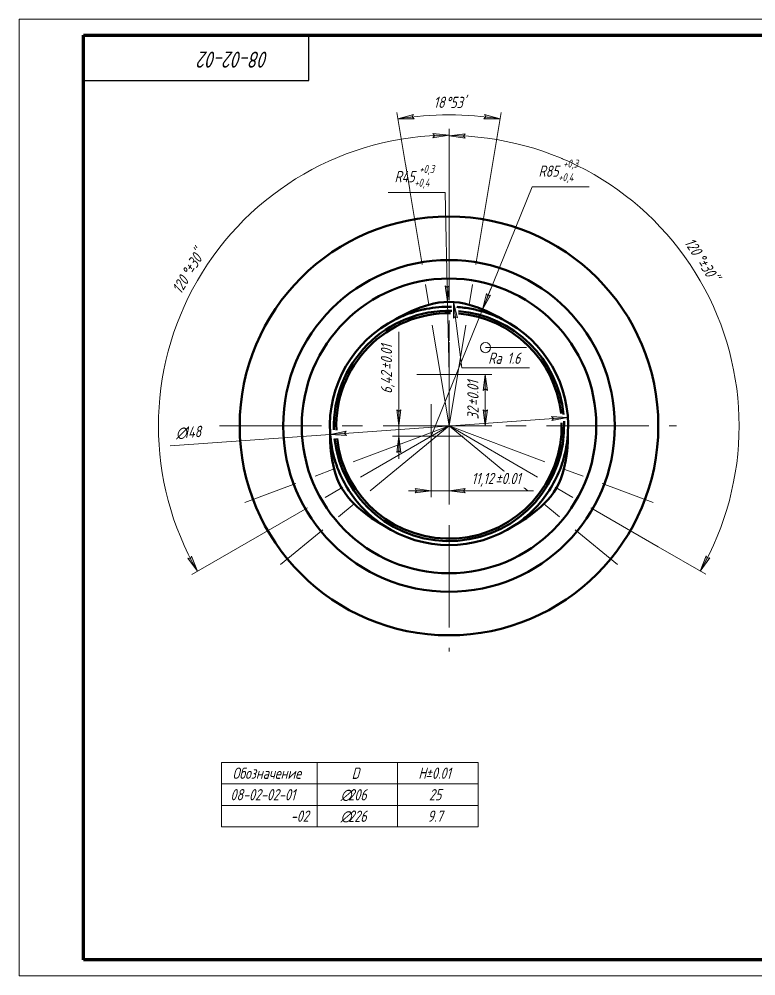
# Model space of a CAD drawing. Header units: millimetres. Extents: x 0 to 420, y 0 to 297.
# Drawn here: x 0 to 228.8, y 0 to 297 of the extents above; entities that cross this region are included whole.
import ezdxf

# ---------------------------------------------------------------- set-up
doc = ezdxf.new("R2010")
doc.units = ezdxf.units.MM
for name, pattern in [('K5LT32768', [0]), ('K5LT32769', [0]), ('K5LT32770', [50.8, 31.75, -6.35, 6.35, -6.35]), ('K5LT32771', [0]), ('K5LT32772', [0]), ('K5LT32773', [0]), ('K5LT_THIN', [0])]:
    doc.linetypes.add(name, pattern=pattern)
doc.layers.add('AM_5', color=94, linetype='Continuous', true_color=0x00a500)
for name, color, linetype in [('PH-5C40', 7, 'Continuous'), ('PV-5C40', 7, 'Continuous'), ('РАЗМЕРЫ', 7, 'Continuous'), ('РАМКА', 7, 'Continuous')]:
    doc.layers.add(name, color=color, linetype=linetype)
doc.styles.add('KDIMTEXTSTYLE', font='GOST_AU.SHX', dxfattribs={"width": 0.96, "oblique": 15, "height": 5})
doc.styles.add('KTEXTSTYLE', font='GOST_AU.SHX', dxfattribs={"width": 0.96, "height": 5})
doc.dimstyles.new('KDIMSTYLE (1.00)', dxfattribs={"dimtxt": 5, "dimasz": 1, "dimexe": 2, "dimexo": 0, "dimgap": 1, "dimtad": 1, "dimtxsty": 'KDIMTEXTSTYLE', "dimsah": 1, "dimcen": 0, "dimdle": 1, "dimadec": 0, "dimazin": 0, "dimtfac": 0.667, "dimtmove": 0, "dimatfit": 3, "dimfxl": 1, "dimtvp": 1, "dimtolj": 1, "dimtzin": 0, "dimarcsym": 0})

# ---------------------------------------------------------------- blocks, each defined once
blk = doc.blocks.new('U10')
at = {"layer": 'AM_5', "color": 140, "linetype": 'K5LT32771', "lineweight": 0, "true_color": 0x00c0ff}
blk.add_line((144.85, 195.03), (157.6, 195.03), dxfattribs=at)
at = {"layer": 'AM_5', "color": 140, "linetype": 'K5LT32771', "true_color": 0x00c0ff, "const_width": 0.001}
blk.add_lwpolyline([(138.79, 192.93), (141.22, 188.73), (144.85, 195.03)], dxfattribs=at)
at = {"layer": 'AM_5', "color": 140, "linetype": 'K5LT32771', "lineweight": 0, "true_color": 0x00c0ff}
blk.add_circle((144.85, 195.03), 1.57, dxfattribs=at)
at = {"layer": 'AM_5', "color": 7, "insert": (145.68, 193.49), "char_height": 3.5, "attachment_point": 1, "style": 'KTEXTSTYLE'}
blk.add_mtext('\\H3.5;\\W0.965;\\Q15;\\Q15;Ra 1.6', dxfattribs=at)
blk = doc.blocks.new('D0')
at = {"layer": 'РАЗМЕРЫ'}
blk.add_hatch(color=7, dxfattribs=at).paths.add_polyline_path([(133.05, 209.22), (133.6, 214.23), (132.95, 213.72), (132.28, 214.21)])
at = {"layer": 'РАЗМЕРЫ', "color": 7, "linetype": 'K5LT_THIN', "lineweight": 18}
for p, q in [((133.05, 209.22), (132.34, 243.21)), ((132.95, 213.72), (132.28, 214.21)), ((132.28, 214.21), (133.05, 209.22)), ((133.05, 209.22), (132.9, 216.22)), ((133.6, 214.23), (132.95, 213.72)), ((133.05, 209.22), (133.6, 214.23)), ((133.51, 186.73), (133.05, 209.22))]:
    blk.add_line(p, q, dxfattribs=at)
blk.add_wipeout([(116.59, 244.21), (116.59, 252.01), (129.79, 252.01), (129.79, 244.21)]).dxf.layer = 'РАЗМЕРЫ'
blk.add_line((132.34, 243.21), (114.59, 243.21), dxfattribs=at)
at = {"layer": 'РАЗМЕРЫ', "color": 7, "attachment_point": 1, "style": 'KTEXTSTYLE'}
for s, insert, char_height in [('\\H3.5;\\W0.965;\\Q15;\\Q15;R', (116.59, 249.86), 3.5), ('\\H3.5;\\W0.965;\\Q15;\\Q15;45', (118.82, 249.86), 3.5), ('\\H3.5;\\W0.965;\\Q15;\\Q15;\\H2.48;{\\c43008;+0,3}', (124.26, 251.71), 2.485), ('\\H3.5;\\W0.965;\\Q15;\\Q15; ', (128.38, 249.86), 3.5), ('\\H3.5;\\W0.965;\\Q15;\\Q15;\\H2.48;{\\c43008;+0,4}', (122.71, 247.46), 2.485)]:
    blk.add_mtext(s, dxfattribs=dict(at, insert=insert, char_height=char_height))
blk = doc.blocks.new('KDIMARROW_02')
blk.add_hatch(color=0).paths.add_polyline_path([(4.5, 0), (5, 0.66), (0, 0), (5, -0.66)])
at = {"color": 0, "linetype": 'K5LT_THIN', "lineweight": 18}
for p, q in [((5, 0.66), (0, 0)), ((0, 0), (5, -0.66)), ((0, 0), (7, 0)), ((4.5, 0), (5, 0.66)), ((5, -0.66), (4.5, 0))]:
    blk.add_line(p, q, dxfattribs=at)
at = {"layer": 'PH-5C40', "color": 0, "linetype": 'K5LT_THIN', "lineweight": 18}
blk.add_line((0, 0), (-1, 0), dxfattribs=at)
blk = doc.blocks.new('D1')
at = {"layer": 'РАЗМЕРЫ'}
blk.add_hatch(color=7, dxfattribs=at).paths.add_polyline_path([(143.91, 206.91), (146.39, 211.29), (145.59, 211.08), (145.17, 211.79)])
at = {"layer": 'РАЗМЕРЫ', "color": 7, "linetype": 'K5LT_THIN', "lineweight": 18}
for p, q in [((143.91, 206.91), (159.3, 244.91)), ((143.91, 206.91), (146.53, 213.4)), ((145.17, 211.79), (143.91, 206.91)), ((143.91, 206.91), (146.39, 211.29)), ((145.59, 211.08), (145.17, 211.79)), ((146.39, 211.29), (145.59, 211.08)), ((127.95, 167.52), (143.91, 206.91))]:
    blk.add_line(p, q, dxfattribs=at)
blk.add_wipeout([(161.3, 245.91), (161.3, 253.7), (174.49, 253.7), (174.49, 245.91)]).dxf.layer = 'РАЗМЕРЫ'
blk.add_line((159.3, 244.91), (177.04, 244.91), dxfattribs=at)
at = {"layer": 'РАЗМЕРЫ', "color": 7, "attachment_point": 1, "style": 'KTEXTSTYLE'}
for s, insert, char_height in [('\\H3.5;\\W0.965;\\Q15;\\Q15;\\H2.48;{\\c43008;+0,3}', (168.96, 253.4), 2.485), ('\\H3.5;\\W0.965;\\Q15;\\Q15;R', (161.3, 251.56), 3.5), ('\\H3.5;\\W0.965;\\Q15;\\Q15;85', (163.52, 251.56), 3.5), ('\\H3.5;\\W0.965;\\Q15;\\Q15; ', (173.08, 251.56), 3.5), ('\\H3.5;\\W0.965;\\Q15;\\Q15;\\H2.48;{\\c43008;+0,4}', (167.41, 249.16), 2.485)]:
    blk.add_mtext(s, dxfattribs=dict(at, insert=insert, char_height=char_height))
blk = doc.blocks.new('D2')
at = {"layer": 'РАЗМЕРЫ'}
for points in [[(127.95, 150.59), (122.95, 151.25), (123.45, 150.59), (122.95, 149.93)], [(138.01, 150.59), (138.51, 151.25), (133.51, 150.59), (138.51, 149.93)]]:
    blk.add_hatch(color=7, dxfattribs=at).paths.add_polyline_path(points)
at = {"layer": 'РАЗМЕРЫ', "color": 7, "linetype": 'K5LT_THIN', "lineweight": 18}
for p, q in [((127.95, 160.49), (127.95, 148.59)), ((133.51, 160.49), (133.51, 148.59)), ((127.95, 150.59), (120.95, 150.59)), ((127.95, 150.59), (122.95, 151.25)), ((122.95, 151.25), (123.45, 150.59)), ((123.45, 150.59), (122.95, 149.93)), ((122.95, 149.93), (127.95, 150.59)), ((133.51, 150.59), (127.95, 150.59)), ((138.51, 151.25), (133.51, 150.59)), ((133.51, 150.59), (138.51, 149.93)), ((133.51, 150.59), (138.51, 150.59)), ((138.01, 150.59), (138.51, 151.25)), ((138.51, 149.93), (138.01, 150.59))]:
    blk.add_line(p, q, dxfattribs=at)
blk.add_wipeout([(140.52, 151.59), (140.52, 156.58), (157.03, 156.58), (157.03, 151.59)]).dxf.layer = 'РАЗМЕРЫ'
for p, q in [((133.51, 150.59), (140.51, 150.59)), ((138.52, 150.59), (159.72, 150.59))]:
    blk.add_line(p, q, dxfattribs=at)
at = {"layer": 'РАЗМЕРЫ', "color": 7, "char_height": 3.5, "attachment_point": 1, "style": 'KTEXTSTYLE'}
for s, insert in [('\\H3.5;\\W0.965;\\Q15;\\Q15;11,12', (140.52, 156.16)), ('\\H3.5;\\W0.965;\\Q15;\\Q15;±', (147.93, 156.16)), ('\\H3.5;\\W0.965;\\Q15;\\Q15;0.01', (149.87, 156.16))]:
    blk.add_mtext(s, dxfattribs=dict(at, insert=insert))
blk = doc.blocks.new('D3')
at = {"layer": 'РАЗМЕРЫ'}
for points in [[(117.92, 170.73), (118.58, 175.73), (117.92, 175.23), (117.26, 175.73)], [(118.58, 162.52), (117.92, 167.52), (117.26, 162.52), (117.92, 163.02)]]:
    blk.add_hatch(color=7, dxfattribs=at).paths.add_polyline_path(points)
at = {"layer": 'РАЗМЕРЫ', "color": 7, "linetype": 'K5LT_THIN', "lineweight": 18}
for p, q in [((117.92, 170.73), (117.92, 178.73)), ((117.92, 175.23), (117.26, 175.73)), ((117.26, 175.73), (117.92, 170.73)), ((117.92, 170.73), (117.92, 177.73)), ((117.92, 170.73), (118.58, 175.73)), ((118.58, 175.73), (117.92, 175.23)), ((122.19, 170.73), (115.92, 170.73)), ((117.92, 167.52), (117.92, 170.73)), ((119.88, 167.52), (115.92, 167.52)), ((117.92, 167.52), (117.26, 162.52)), ((118.58, 162.52), (117.92, 167.52)), ((117.92, 167.52), (117.92, 160.52)), ((117.26, 162.52), (117.92, 163.02)), ((117.92, 163.02), (118.58, 162.52))]:
    blk.add_line(p, q, dxfattribs=at)
blk.add_wipeout([(116.92, 180.72), (111.92, 180.72), (111.92, 197.23), (116.92, 197.23)]).dxf.layer = 'РАЗМЕРЫ'
blk.add_line((117.92, 178.72), (117.92, 199.92), dxfattribs=at)
at = {"layer": 'РАЗМЕРЫ', "color": 7, "char_height": 3.5, "attachment_point": 1, "rotation": 90, "style": 'KTEXTSTYLE'}
for s, insert in [('\\H3.5;\\W0.965;\\Q15;\\Q15;0.01', (112.34, 190.07)), ('\\H3.5;\\W0.965;\\Q15;\\Q15;±', (112.34, 188.13)), ('\\H3.5;\\W0.965;\\Q15;\\Q15;6,42', (112.34, 180.72))]:
    blk.add_mtext(s, dxfattribs=dict(at, insert=insert))
blk = doc.blocks.new('D4')
at = {"layer": 'РАЗМЕРЫ', "color": 7, "linetype": 'K5LT_THIN', "lineweight": 18}
blk.add_line((140.65, 170.73), (146.77, 170.73), dxfattribs=at)
blk.add_wipeout([(143.77, 172.75), (138.77, 172.75), (138.77, 186.15), (143.77, 186.15)]).dxf.layer = 'РАЗМЕРЫ'
at = {"layer": 'РАЗМЕРЫ'}
for points in [[(145.42, 181.73), (144.77, 186.73), (144.11, 181.73), (144.77, 182.23)], [(144.77, 170.73), (145.42, 175.73), (144.77, 175.23), (144.11, 175.73)]]:
    blk.add_hatch(color=7, dxfattribs=at).paths.add_polyline_path(points)
at = {"layer": 'РАЗМЕРЫ', "color": 7, "linetype": 'K5LT_THIN', "lineweight": 18}
for p, q in [((140.65, 186.73), (146.77, 186.73)), ((144.11, 181.73), (144.77, 186.73)), ((144.77, 186.73), (145.42, 181.73)), ((144.77, 170.73), (144.77, 186.73)), ((144.77, 182.23), (144.11, 181.73)), ((145.42, 181.73), (144.77, 182.23)), ((144.77, 170.73), (144.11, 175.73)), ((144.11, 175.73), (144.77, 175.23)), ((144.77, 175.23), (145.42, 175.73)), ((145.42, 175.73), (144.77, 170.73))]:
    blk.add_line(p, q, dxfattribs=at)
at = {"layer": 'РАЗМЕРЫ', "color": 7, "char_height": 3.5, "attachment_point": 1, "rotation": 90, "style": 'KTEXTSTYLE'}
for s, insert in [('\\H3.5;\\W0.965;\\Q15;\\Q15;0.01', (139.19, 178.86)), ('\\H3.5;\\W0.965;\\Q15;\\Q15;±', (139.19, 176.91)), ('\\H3.5;\\W0.965;\\Q15;\\Q15;32', (139.19, 172.75))]:
    blk.add_mtext(s, dxfattribs=dict(at, insert=insert))
blk = doc.blocks.new('KDIMARROW_01')
blk.add_hatch(color=0).paths.add_polyline_path([(0, 0), (-5, 0.66), (-4.5, 0), (-5, -0.66)])
at = {"color": 0, "linetype": 'K5LT_THIN', "lineweight": 18}
for p, q in [((-4.5, 0), (-5, 0.66)), ((-5, 0.66), (0, 0)), ((0, 0), (-5, -0.66)), ((-5, -0.66), (-4.5, 0))]:
    blk.add_line(p, q, dxfattribs=at)
at = {"layer": 'PH-5C40', "color": 0, "linetype": 'K5LT_THIN', "lineweight": 18}
blk.add_line((0, 0), (-1, 0), dxfattribs=at)
blk = doc.blocks.new('D5')
at = {"layer": 'РАЗМЕРЫ'}
for points in [[(122.71, 266.06), (122.12, 266.64), (122.52, 267.36), (117.67, 266.01)], [(149.36, 266.01), (144.5, 267.36), (144.9, 266.64), (144.32, 266.06)]]:
    blk.add_hatch(color=7, dxfattribs=at).paths.add_polyline_path(points)
at = {"layer": 'РАЗМЕРЫ', "color": 7, "linetype": 'K5LT_THIN', "lineweight": 18}
for p, q in [((122.4, 237.58), (117.34, 267.98)), ((117.67, 266.01), (122.52, 267.36)), ((122.52, 267.36), (122.12, 266.64)), ((144.9, 266.64), (144.5, 267.36)), ((144.5, 267.36), (149.36, 266.01)), ((144.63, 237.58), (149.69, 267.98)), ((122.71, 266.06), (117.67, 266.01)), ((122.12, 266.64), (122.71, 266.06)), ((144.32, 266.06), (144.9, 266.64)), ((149.36, 266.01), (144.32, 266.06))]:
    blk.add_line(p, q, dxfattribs=at)
blk.add_wipeout([(128.72, 268.35), (128.76, 273.44), (139.41, 273.35), (139.37, 268.27)]).dxf.layer = 'РАЗМЕРЫ'
blk.add_arc((133.51, 170.73), 96.59, 80.5574, 99.4426, dxfattribs=at)
at = {"layer": 'РАЗМЕРЫ', "color": 7, "char_height": 3.5, "attachment_point": 1, "rotation": 359.5574, "style": 'KTEXTSTYLE'}
for s, insert in [("\\H3.5;\\W0.965;\\Q15;\\Q15;53'", (133.94, 272.91)), ('\\H3.5;\\W0.965;\\Q15;\\Q15;18', (128.76, 272.95)), ('\\H3.5;\\W0.965;\\Q15;\\Q15;°', (132.46, 272.92))]:
    blk.add_mtext(s, dxfattribs=dict(at, insert=insert))
blk = doc.blocks.new('D6')
at = {"layer": 'РАЗМЕРЫ'}
for points in [[(138.01, 260.71), (138.53, 261.36), (133.51, 260.82), (138.5, 260.04)], [(211.54, 125.68), (214.51, 129.75), (213.69, 129.63), (213.35, 130.38)]]:
    blk.add_hatch(color=7, dxfattribs=at).paths.add_polyline_path(points)
at = {"layer": 'РАЗМЕРЫ', "color": 7, "linetype": 'K5LT_THIN', "lineweight": 18}
for p, q in [((133.51, 241.54), (133.51, 262.82)), ((133.51, 260.82), (138.53, 261.36)), ((138.5, 260.04), (133.51, 260.82)), ((138.53, 261.36), (138.01, 260.71)), ((138.01, 260.71), (138.5, 260.04)), ((198.47, 133.23), (213.27, 124.68)), ((211.54, 125.68), (213.35, 130.38)), ((214.51, 129.75), (211.54, 125.68)), ((213.35, 130.38), (213.69, 129.63)), ((213.69, 129.63), (214.51, 129.75))]:
    blk.add_line(p, q, dxfattribs=at)
blk.add_wipeout([(205.56, 227.05), (209.82, 229.82), (218.18, 216.94), (213.92, 214.17)]).dxf.layer = 'РАЗМЕРЫ'
blk.add_arc((133.51, 170.73), 90.1, 330, 90, dxfattribs=at)
at = {"layer": 'РАЗМЕРЫ', "color": 7, "char_height": 3.5, "attachment_point": 1, "rotation": 303, "style": 'KTEXTSTYLE'}
for s, insert in [('\\H3.5;\\W0.965;\\Q15;\\Q15;120', (209.41, 229.55)), ('\\H3.5;\\W0.965;\\Q15;\\Q15;°', (212.64, 224.58)), ('\\H3.5;\\W0.965;\\Q15;\\Q15;±', (213.45, 223.34)), ('\\H3.5;\\W0.965;\\Q15;\\Q15;30"', (214.5, 221.71))]:
    blk.add_mtext(s, dxfattribs=dict(at, insert=insert))
blk = doc.blocks.new('D7')
at = {"layer": 'РАЗМЕРЫ'}
for points in [[(165.48, 172.37), (170.42, 173.38), (165.38, 173.68), (165.93, 173.06)], [(101.64, 167.77), (101.1, 168.39), (101.55, 169.09), (96.61, 168.07)]]:
    blk.add_hatch(color=7, dxfattribs=at).paths.add_polyline_path(points)
at = {"layer": 'РАЗМЕРЫ', "color": 7, "linetype": 'K5LT_THIN', "lineweight": 18}
for p, q in [((170.42, 173.38), (96.61, 168.07)), ((165.93, 173.06), (165.38, 173.68)), ((165.38, 173.68), (170.42, 173.38)), ((170.42, 173.38), (165.48, 172.37)), ((165.48, 172.37), (165.93, 173.06)), ((96.61, 168.07), (101.55, 169.09)), ((101.64, 167.77), (96.61, 168.07)), ((101.55, 169.09), (101.1, 168.39)), ((101.1, 168.39), (101.64, 167.77))]:
    blk.add_line(p, q, dxfattribs=at)
blk.add_wipeout([(48.86, 165.63), (48.49, 170.7), (57.69, 171.36), (58.06, 166.3)]).dxf.layer = 'РАЗМЕРЫ'
blk.add_line((96.61, 168.07), (46.93, 164.49), dxfattribs=at)
at = {"layer": 'РАЗМЕРЫ', "color": 7, "char_height": 3.5, "attachment_point": 1, "rotation": 4.1178, "style": 'KTEXTSTYLE'}
for s, insert in [('\\H3.5;\\W0.965;\\Q15;\\Q15;∅', (48.53, 170.22)), ('\\H3.5;\\W0.965;\\Q15;\\Q15;148', (50.93, 170.39))]:
    blk.add_mtext(s, dxfattribs=dict(at, insert=insert))
blk = doc.blocks.new('D18')
at = {"layer": 'РАЗМЕРЫ'}
for points in [[(128.53, 260.19), (133.51, 260.97), (128.5, 261.5), (129.02, 260.86)], [(55.36, 125.6), (53.55, 130.31), (53.21, 129.56), (52.39, 129.68)]]:
    blk.add_hatch(color=7, dxfattribs=at).paths.add_polyline_path(points)
at = {"layer": 'РАЗМЕРЫ', "color": 7, "linetype": 'K5LT_THIN', "lineweight": 18}
for p, q in [((129.02, 260.86), (128.5, 261.5)), ((128.5, 261.5), (133.51, 260.97)), ((133.51, 241.54), (133.51, 262.97)), ((133.51, 260.97), (128.53, 260.19)), ((128.53, 260.19), (129.02, 260.86)), ((68.56, 133.23), (53.63, 124.6)), ((55.36, 125.6), (52.39, 129.68)), ((52.39, 129.68), (53.21, 129.56)), ((53.21, 129.56), (53.55, 130.31)), ((53.55, 130.31), (55.36, 125.6))]:
    blk.add_line(p, q, dxfattribs=at)
blk.add_wipeout([(51.18, 210.86), (46.83, 213.48), (54.74, 226.65), (59.09, 224.03)]).dxf.layer = 'РАЗМЕРЫ'
blk.add_arc((133.51, 170.73), 90.24, 90, 210, dxfattribs=at)
at = {"layer": 'РАЗМЕРЫ', "color": 7, "char_height": 3.5, "attachment_point": 1, "rotation": 59, "style": 'KTEXTSTYLE'}
for s, insert in [('\\H3.5;\\W0.965;\\Q15;\\Q15;30"', (52.06, 221.25)), ('\\H3.5;\\W0.965;\\Q15;\\Q15;°', (50.3, 218.31)), ('\\H3.5;\\W0.965;\\Q15;\\Q15;±', (51.06, 219.58)), ('\\H3.5;\\W0.965;\\Q15;\\Q15;120', (47.25, 213.23))]:
    blk.add_mtext(s, dxfattribs=dict(at, insert=insert))
blk = doc.blocks.new('U25')
at = {"layer": 'РАЗМЕРЫ'}
blk.add_hatch(color=7, dxfattribs=at).paths.add_polyline_path([(136.18, 204.31), (134.89, 209.18), (134.88, 204.14), (135.46, 204.72)])
at = {"layer": 'РАЗМЕРЫ', "color": 7, "linetype": 'K5LT_THIN', "lineweight": 18}
for p, q in [((134.88, 204.14), (134.89, 209.18)), ((134.89, 209.18), (136.18, 204.31)), ((137.52, 188.74), (134.89, 209.18)), ((135.46, 204.72), (134.88, 204.14)), ((136.18, 204.31), (135.46, 204.72)), ((158.54, 188.74), (137.52, 188.74))]:
    blk.add_line(p, q, dxfattribs=at)
blk = doc.blocks.new('U28')
at = {"layer": 'РАЗМЕРЫ', "color": 7, "linetype": 'K5LT_THIN', "lineweight": 18}
for p, q in [((62.88, 66.26), (142.52, 66.26)), ((62.88, 46.26), (62.88, 66.26)), ((92.52, 46.26), (92.52, 66.26)), ((117.52, 46.26), (117.52, 66.26)), ((142.52, 46.26), (142.52, 66.26)), ((62.88, 59.6), (142.52, 59.6)), ((62.88, 52.93), (142.52, 52.93)), ((62.88, 46.26), (142.52, 46.26))]:
    blk.add_line(p, q, dxfattribs=at)
at = {"layer": 'РАЗМЕРЫ', "color": 7, "char_height": 3.5, "attachment_point": 1, "style": 'KTEXTSTYLE'}
for s, insert in [('\\H3.5;\\W0.965;\\Q15;\\Q15;Обозначение', (66.27, 64.66)), ('\\H3.5;\\W0.965;\\Q15;\\Q15;D', (103.27, 64.66)), ('\\H3.5;\\W0.965;\\Q15;\\Q15;H', (124.01, 64.66)), ('\\H3.5;\\W0.965;\\Q15;\\Q15;±', (126.23, 64.66)), ('\\H3.5;\\W0.965;\\Q15;\\Q15;0.01', (128.18, 64.66)), ('\\H3.5;\\W0.965;\\Q15;\\Q15;08-02-02-01', (65.62, 57.99)), ('\\H3.5;\\W0.965;\\Q15;\\Q15;∅', (99.84, 57.97)), ('\\H3.5;\\W0.965;\\Q15;\\Q15;206', (102.25, 57.97)), ('\\H3.5;\\W0.965;\\Q15;\\Q15;25', (127.3, 57.99)), ('\\H3.5;\\W0.965;\\Q15;\\Q15;-02', (84.36, 51.32)), ('\\H3.5;\\W0.965;\\Q15;\\Q15;∅', (99.84, 51.3)), ('\\H3.5;\\W0.965;\\Q15;\\Q15;226', (102.25, 51.3)), ('\\H3.5;\\W0.965;\\Q15;\\Q15;9.7', (126.84, 51.32))]:
    blk.add_mtext(s, dxfattribs=dict(at, insert=insert))

msp = doc.modelspace()

# ---------------------------------------------------------------- linework, layer by layer
at = {"layer": 'PV-5C40', "color": 7, "linetype": 'K5LT32769', "lineweight": 50}
for radius in [65, 51.5, 45.75]:
    msp.add_circle((133.514, 170.726), radius, dxfattribs=at)
for centre, radius, start, end in [((139.074, 167.516), 42.498, 106.14217, 121.23208), ((133.514, 186.726), 22.5, 73.85783, 106.14217), ((127.954, 167.516), 42.498, 58.76792, 73.85783), ((133.514, 170.726), 35.75, 88.6495, 181.92057), ((133.514, 170.726), 35, 89.20788, 182.13515), ((133.514, 170.726), 37, 88.81411, 101.0353), ((133.514, 170.726), 37, 78.9647, 86.31391), ((133.514, 170.726), 35.75, 5.73076, 85.27833), ((133.514, 170.726), 35, 6.37684, 85.13304), ((133.514, 170.726), 37, 116.44183, 183.55817), ((133.514, 170.726), 37, 356.44183, 63.55817), ((133.514, 170.726), 35.75, 186.33465, 2.40081), ((133.514, 170.726), 35, 186.44848, 1.54524), ((139.074, 167.516), 42.498, 178.76792, 193.85783), ((127.954, 167.516), 42.498, 346.14217, 1.23208), ((133.514, 170.726), 37, 198.9647, 221.0353), ((133.514, 170.726), 37, 318.9647, 341.0353), ((119.657, 162.726), 22.5, 193.85783, 226.14217), ((147.37, 162.726), 22.5, 313.85783, 346.14217), ((133.514, 177.146), 42.498, 226.14217, 241.23208), ((133.514, 177.146), 42.498, 298.76792, 313.85783), ((133.514, 170.726), 37, 236.44183, 303.55817)]:
    msp.add_arc(centre, radius, start, end, dxfattribs=at)
for points, knots in [([(117.038, 203.856), (117.038, 203.856), (117.038, 203.856), (117.038, 203.856), (117.04, 203.857), (117.049, 203.861), (117.056, 203.865), (117.081, 203.877), (117.103, 203.888), (117.18, 203.926), (117.257, 203.964), (117.571, 204.116), (117.949, 204.297), (119.302, 204.901), (120.591, 205.439), (123.257, 206.293), (124.318, 206.583), (125.751, 206.905), (126.095, 206.977), (126.431, 207.042)], [0, 0, 0, 0, 0.0002843, 0.0002843, 0.010615, 0.010615, 0.0239135, 0.0239135, 0.0486322, 0.0486322, 0.1130651, 0.1130651, 0.320062, 0.320062, 0.6915538, 0.6915538, 0.9244998, 0.9244998, 1, 1, 1, 1]), ([(140.596, 207.042), (141.293, 206.906), (141.994, 206.749), (143.83, 206.278), (144.973, 205.927), (147.682, 204.948), (148.91, 204.378), (149.666, 204.015), (149.802, 203.948), (149.915, 203.893), (149.939, 203.881), (149.968, 203.866), (149.978, 203.861), (149.987, 203.857), (149.989, 203.856), (149.989, 203.856)], [0, 0, 0, 0, 0.1772551, 0.1772551, 0.4653501, 0.4653501, 0.8714874, 0.8714874, 0.957657, 0.957657, 0.9799423, 0.9799423, 0.9921595, 0.9921595, 1, 1, 1, 1]), ([(98.522, 158.702), (98.291, 159.374), (98.077, 160.059), (97.566, 161.885), (97.299, 163.05), (96.793, 165.886), (96.672, 167.234), (96.609, 168.071), (96.598, 168.222), (96.59, 168.347), (96.589, 168.374), (96.587, 168.407), (96.586, 168.417), (96.585, 168.428), (96.585, 168.43), (96.585, 168.43)], [0, 0, 0, 0, 0.1772551, 0.1772551, 0.4653501, 0.4653501, 0.8714874, 0.8714874, 0.957657, 0.957657, 0.9799423, 0.9799423, 0.9921595, 0.9921595, 1, 1, 1, 1]), ([(170.442, 168.43), (170.442, 168.43), (170.442, 168.43), (170.442, 168.43), (170.442, 168.428), (170.442, 168.418), (170.441, 168.41), (170.439, 168.382), (170.438, 168.357), (170.432, 168.272), (170.427, 168.187), (170.402, 167.839), (170.37, 167.42), (170.216, 165.947), (170.037, 164.561), (169.443, 161.826), (169.164, 160.762), (168.726, 159.36), (168.617, 159.026), (168.505, 158.702)], [0, 0, 0, 0, 0.0002843, 0.0002843, 0.010615, 0.010615, 0.0239135, 0.0239135, 0.0486322, 0.0486322, 0.1130651, 0.1130651, 0.320062, 0.320062, 0.6915538, 0.6915538, 0.9244998, 0.9244998, 1, 1, 1, 1]), ([(113.061, 139.893), (113.061, 139.893), (113.061, 139.893), (113.061, 139.893), (113.059, 139.895), (113.051, 139.9), (113.044, 139.905), (113.02, 139.92), (113, 139.934), (112.929, 139.981), (112.858, 140.029), (112.569, 140.224), (112.223, 140.461), (111.023, 141.331), (109.913, 142.179), (107.841, 144.061), (107.059, 144.835), (106.064, 145.914), (105.83, 146.176), (105.605, 146.435)], [0, 0, 0, 0, 0.0002843, 0.0002843, 0.010615, 0.010615, 0.0239135, 0.0239135, 0.0486322, 0.0486322, 0.1130651, 0.1130651, 0.320062, 0.320062, 0.6915538, 0.6915538, 0.9244998, 0.9244998, 1, 1, 1, 1]), ([(161.423, 146.435), (160.957, 145.899), (160.47, 145.371), (159.144, 144.016), (158.269, 143.202), (156.066, 141.346), (154.959, 140.567), (154.266, 140.094), (154.14, 140.009), (154.036, 139.94), (154.013, 139.924), (153.986, 139.906), (153.978, 139.901), (153.969, 139.895), (153.967, 139.893), (153.967, 139.893)], [0, 0, 0, 0, 0.1772551, 0.1772551, 0.4653501, 0.4653501, 0.8714874, 0.8714874, 0.957657, 0.957657, 0.9799423, 0.9799423, 0.9921595, 0.9921595, 1, 1, 1, 1])]:
    msp.add_open_spline(points, degree=3, knots=knots, dxfattribs=at)
at = {"layer": 'РАЗМЕРЫ', "color": 7, "linetype": 'K5LT32770', "lineweight": 18}
for p, q in [((133.514, 241.541), (133.514, 100.686)), ((133.514, 170.726), (122.395, 237.58)), ((133.514, 170.726), (144.632, 237.58)), ((62.212, 170.726), (204.131, 170.726)), ((133.514, 170.726), (68.562, 133.226)), ((133.514, 170.726), (70.057, 146.928)), ((133.514, 170.726), (81.176, 127.671)), ((133.514, 170.726), (185.852, 127.671)), ((133.514, 170.726), (196.97, 146.928)), ((133.514, 170.726), (198.466, 133.226))]:
    msp.add_line(p, q, dxfattribs=at)
at = {"layer": 'РАЗМЕРЫ', "color": 7, "linetype": 'K5LT32768', "lineweight": 18}
for p, q in [((133.514, 176.726), (133.514, 196.726)), ((123.514, 186.726), (143.514, 186.726)), ((127.954, 157.516), (127.954, 177.516)), ((117.954, 167.516), (137.954, 167.516))]:
    msp.add_line(p, q, dxfattribs=at)
at = {"layer": 'РАМКА', "color": 7, "linetype": 'K5LT32768', "lineweight": 18}
for p, q in [((0, 297), (0, 0)), ((420, 297), (0, 297)), ((0, 0), (420, 0))]:
    msp.add_line(p, q, dxfattribs=at)
at = {"layer": 'РАМКА', "color": 7, "linetype": 'K5LT32772', "lineweight": 100}
for points in [[(20, 292), (415, 292)], [(20, 5), (20, 292)], [(415, 5), (20, 5)]]:
    msp.add_lwpolyline(points, dxfattribs=at)
at = {"layer": 'РАМКА', "color": 7, "linetype": 'K5LT32773', "lineweight": 30}
for points in [[(90, 278), (90, 292)], [(20, 278), (90, 278)]]:
    msp.add_lwpolyline(points, dxfattribs=at)

# ---------------------------------------------------------------- block references
msp.add_blockref('U10', (0, 0))
at = {"layer": 'РАЗМЕРЫ'}
msp.add_blockref('U28', (0, 0), dxfattribs=at)

# ---------------------------------------------------------------- texts
at = {"color": 7, "insert": (77.528, 281.917), "char_height": 5, "attachment_point": 1, "rotation": 180, "style": 'KTEXTSTYLE'}
msp.add_mtext('\\H3.5;\\W0.965;\\Q15;\\Q15;\\H5.00;08-02-02', dxfattribs=at)

# ---------------------------------------------------------------- next in the draw order: dimensions: what is measured, and where the dimension line sits
at = {"layer": 'РАЗМЕРЫ', "color": 7}
dim = msp.add_radius_dim(center=(133.514, 186.726), mpoint=(133.046, 209.222), text='\\H3.5;\\W0.965;\\Q15;R\\H3.5;\\W0.965;\\Q15;\\Q15;45\\A1;{\\H3.5;\\W0.965;\\Q15;\\Q15;\\H2.33;\\S+0,3^ +0,4;\\Q15;\\H3.50;\\Q15;\\H2.48; \\Q15;\\H3.50;}', dimstyle='KDIMSTYLE (1.00)', override={"dimtih": 1, "dimtoh": 1, "dimblk2": 'KDIMARROW_02', "dimclrt": 7, "dimtmove": 1, "dimtolj": 1}, dxfattribs=at)
dim.commit()
dim.dimension.update_dxf_attribs({"geometry": 'D0', "text_midpoint": (130.338, 243.214), "dimtype": 164})
dim = msp.add_linear_dim(base=(133.514, 150.587), p1=(127.954, 160.487), p2=(133.514, 160.487), text='\\H3.5;\\W0.965;\\Q15;\\H3.5;\\W0.965;\\Q15;\\Q15;11,12\\H3.5;\\W0.965;\\Q15;\\Q15;\\Q15;±\\Q15;0.01', dimstyle='KDIMSTYLE (1.00)', override={"dimexo": 0, "dimblk1": 'KDIMARROW_02', "dimblk2": 'KDIMARROW_02', "dimse1": 0, "dimse2": 0, "dimclrt": 7, "dimtolj": 1}, dxfattribs=at)
dim.commit()
dim.dimension.update_dxf_attribs({"geometry": 'D2', "text_midpoint": (149.119, 150.587), "dimtype": 160})

# ---------------------------------------------------------------- next in the draw order: dimensions: what is measured, and where the dimension line sits
dim = msp.add_radius_dim(center=(127.954, 167.516), mpoint=(143.906, 206.907), text='\\H3.5;\\W0.965;\\Q15;R\\H3.5;\\W0.965;\\Q15;\\Q15;85\\A1;{\\H3.5;\\W0.965;\\Q15;\\Q15;\\H2.33;\\S+0,3^ +0,4;\\Q15;\\H3.50;\\Q15;\\H2.48; \\Q15;\\H3.50;}', dimstyle='KDIMSTYLE (1.00)', override={"dimtih": 1, "dimtoh": 1, "dimblk2": 'KDIMARROW_02', "dimclrt": 7, "dimtmove": 1, "dimtolj": 1}, dxfattribs=at)
dim.commit()
dim.dimension.update_dxf_attribs({"geometry": 'D1', "text_midpoint": (161.295, 244.91), "dimtype": 164})
dim = msp.add_linear_dim(base=(117.917, 167.516), p1=(122.185, 170.726), p2=(119.877, 167.516), angle=90, text='\\H3.5;\\W0.965;\\Q15;\\H3.5;\\W0.965;\\Q15;\\Q15;6,42\\H3.5;\\W0.965;\\Q15;\\Q15;\\Q15;±\\Q15;0.01', dimstyle='KDIMSTYLE (1.00)', override={"dimexo": 0, "dimblk1": 'KDIMARROW_02', "dimblk2": 'KDIMARROW_02', "dimse1": 0, "dimse2": 0, "dimclrt": 7, "dimtolj": 1}, dxfattribs=at)
dim.commit()
dim.dimension.update_dxf_attribs({"geometry": 'D3', "text_midpoint": (117.917, 189.32), "dimtype": 160})

# ---------------------------------------------------------------- next in the draw order: dimensions: what is measured, and where the dimension line sits
dim = msp.add_linear_dim(base=(144.766, 170.726), p1=(140.652, 186.726), p2=(140.652, 170.726), angle=90, text='\\H3.5;\\W0.965;\\Q15;\\H3.5;\\W0.965;\\Q15;\\Q15;32\\H3.5;\\W0.965;\\Q15;\\Q15;\\Q15;±\\Q15;0.01', dimstyle='KDIMSTYLE (1.00)', override={"dimexo": 0, "dimblk1": 'KDIMARROW_01', "dimblk2": 'KDIMARROW_01', "dimse1": 0, "dimse2": 0, "dimclrt": 7, "dimtolj": 1}, dxfattribs=at)
dim.commit()
dim.dimension.update_dxf_attribs({"geometry": 'D4', "text_midpoint": (144.766, 179.726), "dimtype": 160})

# ---------------------------------------------------------------- next in the draw order: dimensions: what is measured, and where the dimension line sits
dim = msp.add_angular_dim_2l(base=(148.406, 266.16), line1=((133.514, 170.726), (144.632, 237.58)), line2=((133.514, 170.726), (122.395, 237.58)), text="\\H3.5;\\W0.965;\\Q15;\\H3.5;\\W0.965;\\Q15;\\Q15;18\\Q15;°\\Q15;53'", dimstyle='KDIMSTYLE (1.00)', override={"dimblk1": 'KDIMARROW_01', "dimblk2": 'KDIMARROW_01', "dimclrt": 7, "dimtolj": 1}, dxfattribs=at)
dim.commit()
dim.dimension.update_dxf_attribs({"geometry": 'D5', "text_midpoint": (134.26, 267.312), "dimtype": 162})

# ---------------------------------------------------------------- next in the draw order: dimensions: what is measured, and where the dimension line sits
dim = msp.add_angular_dim_2l(base=(211.988, 126.46), line1=((133.514, 170.726), (198.466, 133.226)), line2=((133.514, 170.726), (133.514, 241.541)), text='\\H3.5;\\W0.965;\\Q15;\\H3.5;\\W0.965;\\Q15;\\Q15;120\\Q15;°\\Q15;\\Q15;±\\Q15;30"', dimstyle='KDIMSTYLE (1.00)', override={"dimblk1": 'KDIMARROW_01', "dimblk2": 'KDIMARROW_01', "dimclrt": 7, "dimtolj": 1}, dxfattribs=at)
dim.commit()
dim.dimension.update_dxf_attribs({"geometry": 'D6', "text_midpoint": (209.077, 219.798), "dimtype": 162})

# ---------------------------------------------------------------- next in the draw order: dimensions: what is measured, and where the dimension line sits
dim = msp.add_diameter_dim_2p(p1=(170.418, 173.383), p2=(96.609, 168.069), text='\\H3.5;\\W0.965;\\Q15;∅\\H3.5;\\W0.965;\\Q15;\\Q15;148', dimstyle='KDIMSTYLE (1.00)', override={"dimblk1": 'KDIMARROW_01', "dimblk2": 'KDIMARROW_01', "dimclrt": 7, "dimatfit": 2, "dimtolj": 1}, dxfattribs=at)
dim.commit()
dim.dimension.update_dxf_attribs({"geometry": 'D7', "text_midpoint": (53.72, 164.982), "dimtype": 163})

# ---------------------------------------------------------------- next in the draw order: dimensions: what is measured, and where the dimension line sits
dim = msp.add_angular_dim_2l(base=(132.611, 260.966), line1=((133.514, 170.726), (133.514, 241.541)), line2=((133.514, 170.726), (68.562, 133.226)), text='\\H3.5;\\W0.965;\\Q15;\\H3.5;\\W0.965;\\Q15;\\Q15;120\\Q15;°\\Q15;\\Q15;±\\Q15;30"', dimstyle='KDIMSTYLE (1.00)', override={"dimblk1": 'KDIMARROW_01', "dimblk2": 'KDIMARROW_01', "dimclrt": 7, "dimtolj": 1}, dxfattribs=at)
dim.commit()
dim.dimension.update_dxf_attribs({"geometry": 'D18', "text_midpoint": (56.16, 217.205), "dimtype": 162})

# ---------------------------------------------------------------- next in the draw order: block references
at = {"layer": 'РАЗМЕРЫ'}
msp.add_blockref('U25', (0, 0), dxfattribs=at)

doc.saveas('drawing.dxf')
